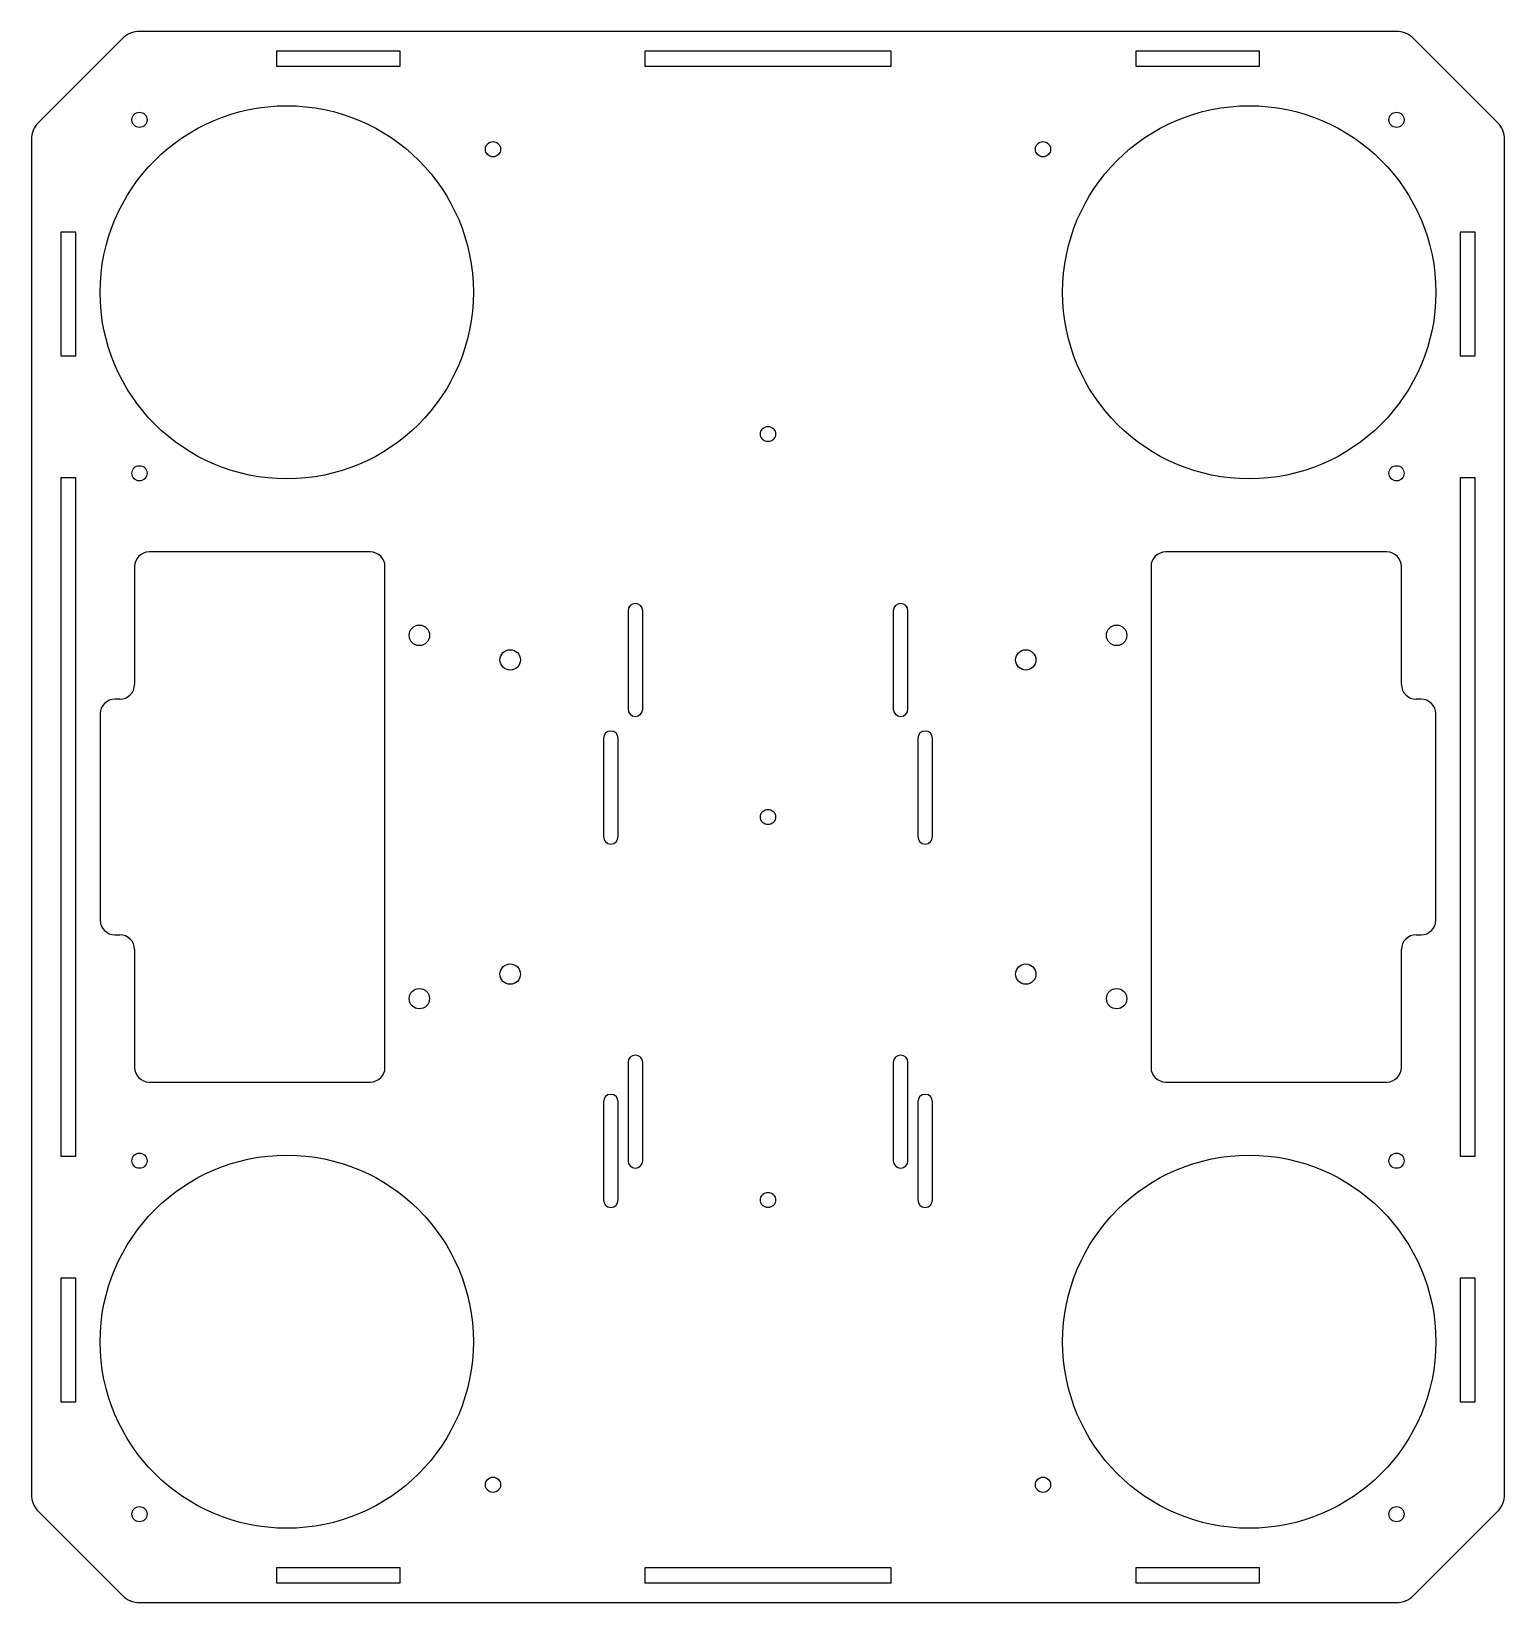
# Model space of a CAD drawing. Header units: millimetres. Extents: x -150 to 150, y -160 to 160.
import ezdxf

# ---------------------------------------------------------------- set-up
doc = ezdxf.new("R2010")
doc.units = ezdxf.units.MM

msp = doc.modelspace()

# ---------------------------------------------------------------- linework, layer by layer
at = {"color": 7, "linetype": 'Continuous', "lineweight": 25}
for p, q in [((-131.46, 158.54), (-148.54, 141.46)), ((127.93, 160), (-127.93, 160)), ((148.54, 141.46), (131.46, 158.54)), ((-74.9, 156), (-100.1, 156)), ((-100.1, 156), (-100.1, 152.95)), ((-74.9, 152.95), (-74.9, 156)), ((-25.1, 156), (-25.1, 152.95)), ((25.1, 156), (-25.1, 156)), ((25.1, 152.95), (25.1, 156)), ((100.1, 156), (74.9, 156)), ((74.9, 156), (74.9, 152.95)), ((100.1, 152.95), (100.1, 156)), ((-100.1, 152.95), (-74.9, 152.95)), ((-25.1, 152.95), (25.1, 152.95)), ((74.9, 152.95), (100.1, 152.95)), ((-150, 137.93), (-150, -137.93)), ((150, -137.93), (150, 137.93)), ((-140.95, 119.1), (-144, 119.1)), ((-144, 119.1), (-144, 93.9)), ((-140.95, 93.9), (-140.95, 119.1)), ((144, 119.1), (140.95, 119.1)), ((140.95, 119.1), (140.95, 93.9)), ((144, 93.9), (144, 119.1)), ((-144, 93.9), (-140.95, 93.9)), ((140.95, 93.9), (144, 93.9)), ((-140.95, 69.1), (-144, 69.1)), ((-144, 69.1), (-144, -69.1)), ((-140.95, -69.1), (-140.95, 69.1)), ((140.95, 69.1), (140.95, -69.1)), ((144, 69.1), (140.95, 69.1)), ((144, -69.1), (144, 69.1)), ((-81, 54), (-126, 54)), ((126, 54), (81, 54)), ((-129, 51), (-129, 27)), ((-78, -51), (-78, 51)), ((78, 51), (78, -51)), ((129, 27), (129, 51)), ((-28.5, 42), (-28.5, 22)), ((-25.5, 22), (-25.5, 42)), ((25.5, 42), (25.5, 22)), ((28.5, 22), (28.5, 42)), ((-132, 24), (-133, 24)), ((133, 24), (132, 24)), ((-136, 21), (-136, -21)), ((136, -21), (136, 21)), ((-33.5, 16), (-33.5, -4)), ((-30.5, -4), (-30.5, 16)), ((30.5, 16), (30.5, -4)), ((33.5, -4), (33.5, 16)), ((-133, -24), (-132, -24)), ((132, -24), (133, -24)), ((-129, -27), (-129, -51)), ((129, -51), (129, -27)), ((-28.5, -50), (-28.5, -70)), ((-25.5, -70), (-25.5, -50)), ((25.5, -50), (25.5, -70)), ((28.5, -70), (28.5, -50)), ((-126, -54), (-81, -54)), ((81, -54), (126, -54)), ((-33.5, -58), (-33.5, -78)), ((-30.5, -78), (-30.5, -58)), ((30.5, -58), (30.5, -78)), ((33.5, -78), (33.5, -58)), ((-144, -69.1), (-140.95, -69.1)), ((140.95, -69.1), (144, -69.1)), ((-144, -93.9), (-144, -119.1)), ((-140.95, -93.9), (-144, -93.9)), ((-140.95, -119.1), (-140.95, -93.9)), ((144, -93.9), (140.95, -93.9)), ((140.95, -93.9), (140.95, -119.1)), ((144, -119.1), (144, -93.9)), ((-144, -119.1), (-140.95, -119.1)), ((140.95, -119.1), (144, -119.1)), ((-148.54, -141.46), (-131.46, -158.54)), ((131.46, -158.54), (148.54, -141.46)), ((-100.1, -152.95), (-100.1, -156)), ((-74.9, -152.95), (-100.1, -152.95)), ((-74.9, -156), (-74.9, -152.95)), ((25.1, -152.95), (-25.1, -152.95)), ((-25.1, -152.95), (-25.1, -156)), ((25.1, -156), (25.1, -152.95)), ((100.1, -152.95), (74.9, -152.95)), ((74.9, -152.95), (74.9, -156)), ((100.1, -156), (100.1, -152.95)), ((-100.1, -156), (-74.9, -156)), ((-25.1, -156), (25.1, -156)), ((74.9, -156), (100.1, -156)), ((-127.93, -160), (127.93, -160))]:
    msp.add_line(p, q, dxfattribs=at)
for centre, radius in [((-98, 106.87), 38), ((98, 106.87), 38), ((-128, 142), 1.55), ((128, 142), 1.55), ((-56, 136), 1.55), ((56, 136), 1.55), ((0, 78), 1.55), ((-128, 70), 1.55), ((128, 70), 1.55), ((-71, 37), 2.08), ((71, 37), 2.08), ((-52.5, 32), 2.08), ((52.5, 32), 2.07), ((0, 0), 1.55), ((-52.5, -32), 2.08), ((52.5, -32), 2.07), ((-71, -37), 2.07), ((71, -37), 2.07), ((-98, -106.87), 38), ((-128, -70), 1.55), ((98, -106.87), 38), ((128, -70), 1.55), ((0, -78), 1.55), ((-56, -136), 1.55), ((56, -136), 1.55), ((-128, -142), 1.55), ((128, -142), 1.55)]:
    msp.add_circle(centre, radius, dxfattribs=at)
for centre, radius, start, end in [((-127.93, 155), 5, 90, 135), ((127.93, 155), 5, 45, 90), ((-145, 137.93), 5, 135, 180), ((145, 137.93), 5, 0, 45), ((-126, 51), 3, 90, 180), ((-81, 51), 3, 0, 90), ((81, 51), 3, 90, 180), ((126, 51), 3, 0, 90), ((-27, 42), 1.5, 0, 180), ((27, 42), 1.5, 0, 180), ((-132, 27), 3, 270, 0), ((132, 27), 3, 180, 270), ((-133, 21), 3, 90, 180), ((133, 21), 3, 0, 90), ((-27, 22), 1.5, 180, 0), ((27, 22), 1.5, 180, 0), ((-32, 16), 1.5, 0, 180), ((32, 16), 1.5, 0, 180), ((-32, -4), 1.5, 180, 0), ((32, -4), 1.5, 180, 0), ((-133, -21), 3, 180, 270), ((133, -21), 3, 270, 0), ((-132, -27), 3, 0, 90), ((132, -27), 3, 90, 180), ((-126, -51), 3, 180, 270), ((-81, -51), 3, 270, 0), ((-27, -50), 1.5, 0, 180), ((27, -50), 1.5, 0, 180), ((81, -51), 3, 180, 270), ((126, -51), 3, 270, 0), ((-32, -58), 1.5, 0, 180), ((32, -58), 1.5, 0, 180), ((-27, -70), 1.5, 180, 0), ((27, -70), 1.5, 180, 0), ((-32, -78), 1.5, 180, 0), ((32, -78), 1.5, 180, 0), ((-145, -137.93), 5, 180, 225), ((145, -137.93), 5, 315, 0), ((-127.93, -155), 5, 225, 270), ((127.93, -155), 5, 270, 315)]:
    msp.add_arc(centre, radius, start, end, dxfattribs=at)

doc.saveas('drawing.dxf')
